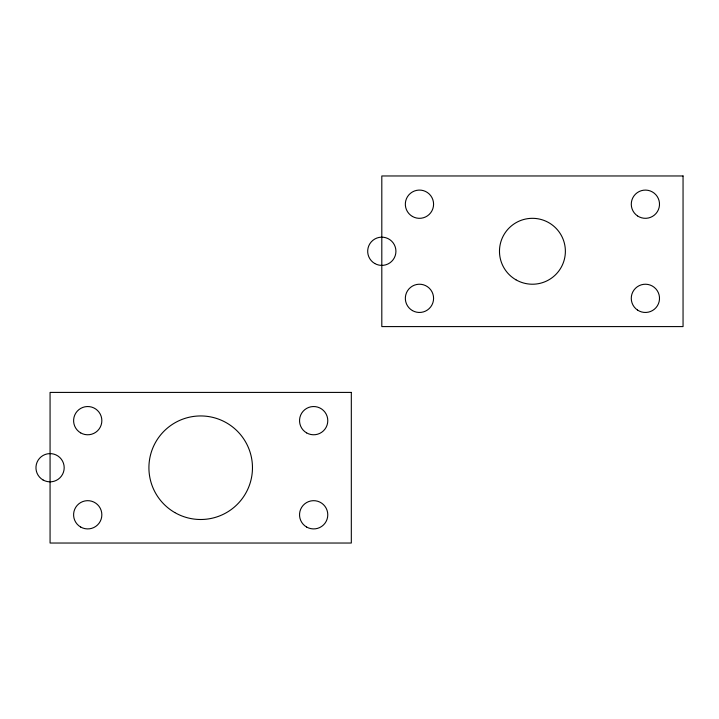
<?xml version="1.0" encoding="UTF-8"?>
<svg xmlns="http://www.w3.org/2000/svg" width="719" height="719" viewBox="0 0 719 719"><rect width="100%" height="100%" fill="white"/><g stroke="black" fill="none" stroke-linecap="round" stroke-linejoin="round"><path stroke-width="1.08" d="M683.05 175.966L381.807 175.966L381.807 326.588L683.05 326.588L683.05 175.966M351.321 392.412L50.069 392.412L50.069 543.034L351.321 543.034L351.321 392.412M515.954 279.808A32.948 32.948 0 0 0 565.377 251.273A32.948 32.948 0 0 0 515.954 222.737A32.948 32.948 0 0 0 515.954 279.808M412.4 216.437A14.119 14.119 0 0 0 433.584 204.205A14.119 14.119 0 0 0 412.4 191.973A14.119 14.119 0 0 0 412.4 216.437M637.483 215.898A14.119 14.119 0 0 0 659.476 205.212A14.119 14.119 0 0 0 639.227 191.506A14.119 14.119 0 0 0 637.483 215.898M637.483 310.042A14.119 14.119 0 0 0 659.476 299.356A14.119 14.119 0 0 0 639.227 285.641A14.119 14.119 0 0 0 637.483 310.042M412.4 310.572A14.119 14.119 0 0 0 433.584 298.349A14.119 14.119 0 0 0 412.4 286.117A14.119 14.119 0 0 0 412.4 310.572M374.743 263.505A14.119 14.119 0 0 0 395.926 251.273A14.119 14.119 0 0 0 374.743 239.05A14.119 14.119 0 0 0 374.743 263.505M80.663 432.883A14.119 14.119 0 0 0 101.846 420.651A14.119 14.119 0 0 0 80.663 408.428A14.119 14.119 0 0 0 80.663 432.883M306.6 432.883A14.119 14.119 0 0 0 327.783 420.651A14.119 14.119 0 0 0 306.6 408.428A14.119 14.119 0 0 0 306.6 432.883M306.6 527.027A14.119 14.119 0 0 0 327.783 514.795A14.119 14.119 0 0 0 306.6 502.563A14.119 14.119 0 0 0 306.6 527.027M80.663 527.027A14.119 14.119 0 0 0 101.846 514.795A14.119 14.119 0 0 0 80.663 502.563A14.119 14.119 0 0 0 80.663 527.027M43.014 479.95A14.119 14.119 0 0 0 64.189 467.727A14.119 14.119 0 0 0 43.014 455.495A14.119 14.119 0 0 0 43.014 479.95M174.807 512.566A51.777 51.777 0 0 0 252.468 467.727A51.777 51.777 0 0 0 174.807 422.88A51.777 51.777 0 0 0 174.807 512.566"/></g></svg>
